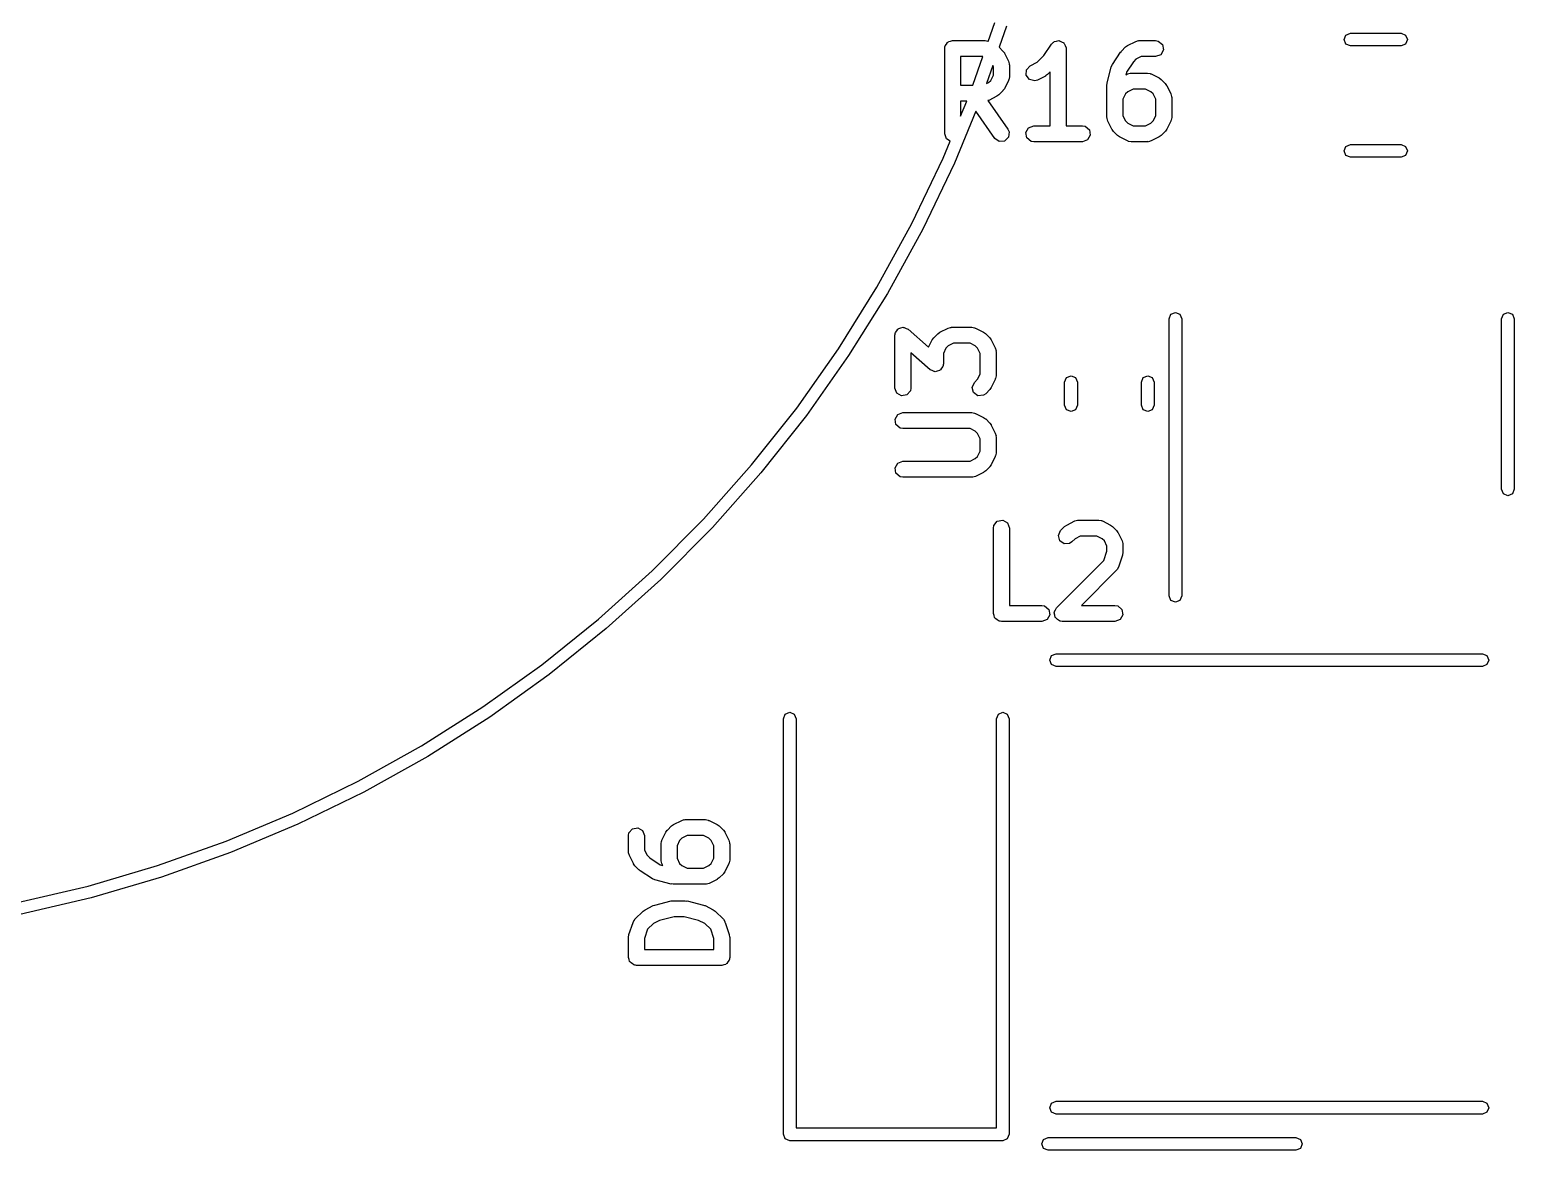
# Model space of a CAD drawing. Extents: x 158.4 to 199.9, y -104.2 to -37.4.
# Drawn here: x 185.57 to 199.5, y -97.9 to -87.38 of the extents above; entities that cross this region are included whole.
import ezdxf

# ---------------------------------------------------------------- set-up
doc = ezdxf.new("R2010")
doc.units = 0
doc.layers.add('BLACK', color=7, linetype='CONTINUOUS')

msp = doc.modelspace()

# ---------------------------------------------------------------- linework, layer by layer
at = {"layer": 'BLACK', "linetype": 'CONTINUOUS'}
for p, q in [((194.563, -87.4943), (194.624, -87.3174)), ((194.734, -87.3522), (194.665, -87.5495)), ((194.187, -87.5021), (194.191, -87.497)), ((194.191, -87.497), (194.21, -87.4936)), ((194.21, -87.4936), (194.229, -87.4869)), ((194.229, -87.4869), (194.533, -87.4869)), ((194.533, -87.4869), (194.559, -87.4914)), ((194.559, -87.4914), (194.562, -87.4943)), ((194.562, -87.4943), (194.563, -87.4943)), ((195.179, -87.5003), (195.182, -87.497)), ((195.182, -87.497), (195.203, -87.4932)), ((195.203, -87.4932), (195.224, -87.4871)), ((195.224, -87.4871), (195.228, -87.4888)), ((195.228, -87.4888), (195.232, -87.488)), ((195.232, -87.488), (195.251, -87.4989)), ((195.251, -87.4989), (195.271, -87.5077)), ((195.871, -87.5329), (195.947, -87.4948)), ((195.947, -87.4948), (195.972, -87.4874)), ((195.972, -87.4874), (195.977, -87.4884)), ((195.977, -87.4884), (195.981, -87.4869)), ((195.981, -87.4869), (196.133, -87.4869)), ((196.133, -87.4869), (196.159, -87.4914)), ((196.159, -87.4914), (196.198, -87.5244)), ((197.903, -87.4775), (197.92, -87.4351)), ((197.92, -87.5199), (197.903, -87.4775)), ((197.92, -87.4351), (197.963, -87.4175)), ((197.963, -87.4175), (198.437, -87.4175)), ((198.437, -87.4175), (198.48, -87.4351)), ((198.48, -87.4351), (198.497, -87.4775)), ((198.497, -87.4775), (198.48, -87.5199)), ((194.154, -87.5619), (194.155, -87.5522)), ((194.154, -88.3619), (194.154, -87.5619)), ((194.155, -87.5489), (194.156, -87.546)), ((194.155, -87.5522), (194.155, -87.5489)), ((194.156, -87.546), (194.158, -87.5363)), ((194.158, -87.5363), (194.171, -87.5213)), ((194.171, -87.5213), (194.18, -87.5045)), ((194.18, -87.5045), (194.187, -87.5021)), ((194.304, -87.6369), (194.304, -87.906)), ((194.513, -87.6369), (194.304, -87.6369)), ((194.419, -87.906), (194.513, -87.6369)), ((194.665, -87.5495), (194.701, -87.5851)), ((194.701, -87.5851), (194.714, -87.6034)), ((194.714, -87.6034), (194.715, -87.6046)), ((194.715, -87.6046), (194.753, -87.6807)), ((195.022, -87.6907), (195.085, -87.6284)), ((195.085, -87.6284), (195.157, -87.5203)), ((195.157, -87.5203), (195.175, -87.5015)), ((195.175, -87.5015), (195.179, -87.5003)), ((195.271, -87.5077), (195.273, -87.5115)), ((195.273, -87.5115), (195.276, -87.5137)), ((195.276, -87.5137), (195.284, -87.5341)), ((195.284, -87.5341), (195.294, -87.5537)), ((195.294, -87.5537), (195.293, -87.5579)), ((195.293, -87.5579), (195.294, -87.5619)), ((195.294, -87.5619), (195.294, -88.2869)), ((195.728, -87.7108), (195.804, -87.5965)), ((195.804, -87.5965), (195.812, -87.5882)), ((195.812, -87.5882), (195.814, -87.5851)), ((195.814, -87.5851), (195.852, -87.547)), ((195.852, -87.547), (195.87, -87.5341)), ((195.87, -87.5341), (195.871, -87.5329)), ((195.999, -87.6369), (195.949, -87.6616)), ((196.133, -87.6369), (195.999, -87.6369)), ((196.182, -87.6194), (196.133, -87.6369)), ((196.207, -87.5749), (196.182, -87.6194)), ((196.198, -87.5244), (196.207, -87.5749)), ((197.963, -87.5375), (197.92, -87.5199)), ((198.437, -87.5375), (197.963, -87.5375)), ((198.48, -87.5199), (198.437, -87.5375)), ((194.605, -87.7211), (194.546, -87.8906)), ((194.611, -87.732), (194.605, -87.7211)), ((194.611, -87.8109), (194.611, -87.732)), ((194.753, -87.6807), (194.76, -87.7057)), ((194.76, -87.7057), (194.759, -87.7101)), ((194.759, -87.7101), (194.761, -87.7143)), ((194.761, -87.7143), (194.761, -87.8286)), ((194.919, -87.8119), (194.922, -87.7606)), ((194.922, -87.7606), (194.957, -87.7234)), ((194.957, -87.7234), (195.022, -87.6907)), ((195.68, -87.8866), (195.718, -87.7342)), ((195.718, -87.7342), (195.728, -87.7112)), ((195.728, -87.7112), (195.728, -87.7108)), ((195.925, -87.6859), (195.86, -87.7832)), ((195.949, -87.6616), (195.925, -87.6859)), ((194.304, -87.906), (194.419, -87.906)), ((194.546, -87.8906), (194.565, -87.8812)), ((194.565, -87.8812), (194.586, -87.8603)), ((194.586, -87.8603), (194.611, -87.8109)), ((194.753, -87.8621), (194.715, -87.9383)), ((194.756, -87.8542), (194.753, -87.8577)), ((194.753, -87.8577), (194.753, -87.8621)), ((194.761, -87.8286), (194.756, -87.8542)), ((194.949, -87.8531), (194.919, -87.8119)), ((194.999, -87.865), (194.949, -87.8531)), ((195.024, -87.8576), (194.999, -87.865)), ((195.1, -87.8195), (195.024, -87.8576)), ((195.101, -87.8183), (195.1, -87.8195)), ((195.12, -87.8054), (195.101, -87.8183)), ((195.144, -87.7811), (195.12, -87.8054)), ((195.144, -88.2869), (195.144, -87.7811)), ((195.677, -87.9048), (195.68, -87.89)), ((195.677, -88.2095), (195.677, -87.9048)), ((195.68, -87.89), (195.68, -87.8866)), ((195.86, -87.7832), (195.854, -87.8083)), ((195.854, -87.8083), (195.871, -87.7996)), ((195.871, -87.7996), (195.896, -87.7922)), ((195.896, -87.7922), (195.901, -87.7932)), ((195.901, -87.7932), (195.905, -87.7917)), ((195.905, -87.7917), (196.057, -87.7917)), ((196.057, -87.7917), (196.083, -87.7962)), ((196.083, -87.7962), (196.086, -87.7991)), ((196.086, -87.7991), (196.091, -87.7996)), ((196.091, -87.7996), (196.167, -87.8377)), ((196.167, -87.8377), (196.185, -87.851)), ((196.185, -87.851), (196.186, -87.8517)), ((196.186, -87.8517), (196.224, -87.8898)), ((196.224, -87.8898), (196.237, -87.9082)), ((196.237, -87.9082), (196.239, -87.9093)), ((196.239, -87.9093), (196.277, -87.9855)), ((194.304, -88.056), (194.304, -88.1949)), ((194.304, -88.1949), (194.361, -88.056)), ((194.361, -88.056), (194.304, -88.056)), ((194.567, -88.048), (194.559, -88.0503)), ((194.559, -88.0503), (194.747, -88.3189)), ((194.643, -88.0099), (194.567, -88.048)), ((194.644, -88.0087), (194.643, -88.0099)), ((194.663, -87.9959), (194.644, -88.0087)), ((194.701, -87.9578), (194.663, -87.9959)), ((194.715, -87.9383), (194.701, -87.9563)), ((194.701, -87.9563), (194.701, -87.9578)), ((195.852, -87.9873), (195.827, -88.0368)), ((195.827, -88.0368), (195.827, -88.1918)), ((195.873, -87.9664), (195.852, -87.9873)), ((195.922, -87.9417), (195.873, -87.9664)), ((196.039, -87.9417), (195.922, -87.9417)), ((196.089, -87.9664), (196.039, -87.9417)), ((196.11, -87.9873), (196.089, -87.9664)), ((196.135, -88.0368), (196.11, -87.9873)), ((196.135, -88.1918), (196.135, -88.0368)), ((196.277, -87.9855), (196.284, -88.0105)), ((196.284, -88.0105), (196.283, -88.0148)), ((196.283, -88.0148), (196.285, -88.019)), ((196.285, -88.019), (196.285, -88.2095)), ((194.446, -88.1505), (194.246, -88.6369)), ((194.624, -88.4049), (194.446, -88.1505)), ((195.827, -88.1918), (195.852, -88.2413)), ((196.11, -88.2413), (196.135, -88.1918)), ((194.747, -88.3189), (194.758, -88.3425)), ((194.917, -88.3489), (194.942, -88.3045)), ((194.942, -88.3045), (194.99, -88.2869)), ((194.99, -88.2869), (195.144, -88.2869)), ((195.294, -88.2869), (195.448, -88.2869)), ((195.448, -88.2869), (195.473, -88.2914)), ((195.473, -88.2914), (195.513, -88.3244)), ((195.513, -88.3244), (195.521, -88.3749)), ((195.679, -88.2137), (195.677, -88.2095)), ((195.678, -88.2181), (195.679, -88.2137)), ((195.685, -88.2431), (195.678, -88.2181)), ((195.723, -88.3193), (195.685, -88.2431)), ((195.725, -88.3204), (195.723, -88.3193)), ((195.737, -88.3387), (195.725, -88.3204)), ((195.852, -88.2413), (195.873, -88.2622)), ((195.873, -88.2622), (195.922, -88.2869)), ((195.922, -88.2869), (196.039, -88.2869)), ((196.039, -88.2869), (196.089, -88.2622)), ((196.089, -88.2622), (196.11, -88.2413)), ((196.239, -88.3193), (196.225, -88.3373)), ((196.277, -88.2431), (196.239, -88.3193)), ((196.28, -88.2352), (196.277, -88.2386)), ((196.277, -88.2386), (196.277, -88.2431)), ((196.285, -88.2095), (196.28, -88.2352)), ((194.141, -88.5901), (194.206, -88.4305)), ((194.171, -88.4101), (194.154, -88.3619)), ((194.206, -88.4305), (194.171, -88.4101)), ((194.666, -88.4343), (194.624, -88.4049)), ((194.717, -88.4299), (194.666, -88.4343)), ((194.754, -88.3936), (194.717, -88.4299)), ((194.758, -88.3425), (194.754, -88.3936)), ((194.926, -88.3994), (194.917, -88.3489)), ((194.965, -88.4324), (194.926, -88.3994)), ((194.99, -88.4369), (194.965, -88.4324)), ((195.448, -88.4369), (194.99, -88.4369)), ((195.496, -88.4194), (195.448, -88.4369)), ((195.521, -88.3749), (195.496, -88.4194)), ((195.776, -88.3768), (195.737, -88.3387)), ((195.777, -88.3775), (195.776, -88.3768)), ((195.795, -88.3909), (195.777, -88.3775)), ((195.871, -88.429), (195.795, -88.3909)), ((195.876, -88.4295), (195.871, -88.429)), ((195.879, -88.4324), (195.876, -88.4295)), ((195.905, -88.4369), (195.879, -88.4324)), ((196.057, -88.4369), (195.905, -88.4369)), ((196.061, -88.4354), (196.057, -88.4369)), ((196.066, -88.4364), (196.061, -88.4354)), ((196.091, -88.429), (196.066, -88.4364)), ((196.167, -88.3909), (196.091, -88.429)), ((196.168, -88.3897), (196.167, -88.3909)), ((196.186, -88.3768), (196.168, -88.3897)), ((196.224, -88.3387), (196.186, -88.3768)), ((196.225, -88.3373), (196.224, -88.3387)), ((197.92, -88.4801), (197.963, -88.4625)), ((197.963, -88.4625), (198.437, -88.4625)), ((198.437, -88.4625), (198.48, -88.4801)), ((193.846, -89.2043), (194.141, -88.5901)), ((197.903, -88.5225), (197.92, -88.4801)), ((197.92, -88.5649), (197.903, -88.5225)), ((197.963, -88.5825), (197.92, -88.5649)), ((198.437, -88.5825), (197.963, -88.5825)), ((198.48, -88.5649), (198.437, -88.5825)), ((198.48, -88.4801), (198.497, -88.5225)), ((198.497, -88.5225), (198.48, -88.5649)), ((194.246, -88.6369), (193.949, -89.2569)), ((193.518, -89.8011), (193.846, -89.2043)), ((193.949, -89.2569), (193.618, -89.8593)), ((193.157, -90.3786), (193.518, -89.8011)), ((193.618, -89.8593), (193.253, -90.4423)), ((196.26, -90.0975), (196.278, -90.0551)), ((196.26, -92.6975), (196.26, -90.0975)), ((196.278, -90.0551), (196.32, -90.0375)), ((196.32, -90.0375), (196.362, -90.0551)), ((196.362, -90.0551), (196.38, -90.0975)), ((196.38, -90.0975), (196.38, -92.6975)), ((199.38, -90.0975), (199.398, -90.0551)), ((199.38, -91.6975), (199.38, -90.0975)), ((199.398, -90.0551), (199.44, -90.0375)), ((199.44, -90.0375), (199.482, -90.0551)), ((199.482, -90.0551), (199.5, -90.0975)), ((199.5, -90.0975), (199.5, -91.6975)), ((193.687, -90.2524), (193.689, -90.2413)), ((193.687, -90.7476), (193.687, -90.2524)), ((193.688, -90.2378), (193.69, -90.2352)), ((193.689, -90.2413), (193.688, -90.2378)), ((193.69, -90.2352), (193.691, -90.2267)), ((193.691, -90.2267), (193.704, -90.2112)), ((193.704, -90.2112), (193.715, -90.1939)), ((193.715, -90.1939), (193.721, -90.192)), ((193.721, -90.192), (193.724, -90.1874)), ((193.724, -90.1874), (193.744, -90.1839)), ((193.744, -90.1839), (193.763, -90.1774)), ((193.763, -90.1774), (193.769, -90.1796)), ((193.769, -90.1796), (193.775, -90.1785)), ((193.775, -90.1785), (193.792, -90.1886)), ((193.792, -90.1886), (193.811, -90.1959)), ((193.811, -90.1959), (194.003, -90.3639)), ((194.038, -90.295), (194.051, -90.277)), ((194.051, -90.277), (194.052, -90.2755)), ((194.052, -90.2755), (194.09, -90.2374)), ((194.09, -90.2374), (194.108, -90.2246)), ((194.108, -90.2246), (194.109, -90.2234)), ((194.109, -90.2234), (194.186, -90.1853)), ((194.186, -90.1853), (194.21, -90.1779)), ((194.21, -90.1779), (194.215, -90.1789)), ((194.215, -90.1789), (194.219, -90.1774)), ((194.219, -90.1774), (194.41, -90.1774)), ((194.41, -90.1774), (194.435, -90.1819)), ((194.435, -90.1819), (194.439, -90.1848)), ((194.439, -90.1848), (194.443, -90.1853)), ((194.443, -90.1853), (194.519, -90.2234)), ((194.519, -90.2234), (194.537, -90.2368)), ((194.537, -90.2368), (194.539, -90.2374)), ((194.539, -90.2374), (194.577, -90.2755)), ((194.577, -90.2755), (194.59, -90.2939)), ((192.765, -90.9351), (193.157, -90.3786)), ((194.017, -90.5755), (193.837, -90.4177)), ((193.837, -90.4177), (193.837, -90.7476)), ((194.003, -90.3639), (194.038, -90.295)), ((194.166, -90.373), (194.142, -90.4225)), ((194.142, -90.4225), (194.142, -90.519)), ((194.187, -90.3521), (194.166, -90.373)), ((194.237, -90.3274), (194.187, -90.3521)), ((194.392, -90.3274), (194.237, -90.3274)), ((194.441, -90.3521), (194.392, -90.3274)), ((194.462, -90.373), (194.441, -90.3521)), ((194.487, -90.4225), (194.462, -90.373)), ((194.487, -90.6156), (194.487, -90.4225)), ((194.59, -90.2939), (194.591, -90.295)), ((194.591, -90.295), (194.629, -90.3712)), ((194.629, -90.3712), (194.636, -90.3962)), ((194.636, -90.3962), (194.635, -90.4005)), ((194.635, -90.4005), (194.637, -90.4048)), ((194.637, -90.4048), (194.637, -90.6333)), ((193.253, -90.4423), (192.857, -91.004)), ((194.124, -90.5602), (194.114, -90.5775)), ((194.137, -90.5447), (194.124, -90.5602)), ((194.139, -90.5363), (194.137, -90.5447)), ((194.14, -90.5336), (194.139, -90.5363)), ((194.142, -90.519), (194.14, -90.5302)), ((194.14, -90.5302), (194.14, -90.5336)), ((194.036, -90.5828), (194.017, -90.5755)), ((194.054, -90.5929), (194.036, -90.5828)), ((194.06, -90.5919), (194.054, -90.5929)), ((194.065, -90.594), (194.06, -90.5919)), ((194.084, -90.5875), (194.065, -90.594)), ((194.104, -90.584), (194.084, -90.5875)), ((194.108, -90.5794), (194.104, -90.584)), ((194.114, -90.5775), (194.108, -90.5794)), ((194.411, -90.7411), (194.433, -90.6946)), ((194.433, -90.6946), (194.462, -90.6651)), ((194.462, -90.6651), (194.487, -90.6156)), ((194.629, -90.6669), (194.591, -90.7431)), ((194.632, -90.659), (194.629, -90.6624)), ((194.629, -90.6624), (194.629, -90.6669)), ((194.637, -90.6333), (194.632, -90.659)), ((195.28, -90.6922), (195.298, -90.6497)), ((195.28, -90.9078), (195.28, -90.6922)), ((195.298, -90.6497), (195.34, -90.6322)), ((195.34, -90.6322), (195.382, -90.6497)), ((195.382, -90.6497), (195.4, -90.6922)), ((195.4, -90.6922), (195.4, -90.9078)), ((196, -90.6922), (196.018, -90.6497)), ((196, -90.9078), (196, -90.6922)), ((196.018, -90.6497), (196.06, -90.6322)), ((196.06, -90.6322), (196.102, -90.6497)), ((196.102, -90.6497), (196.12, -90.6922)), ((196.12, -90.6922), (196.12, -90.9078)), ((193.704, -90.7958), (193.687, -90.7476)), ((193.749, -90.8215), (193.704, -90.7958)), ((193.799, -90.8126), (193.749, -90.8215)), ((193.832, -90.7733), (193.799, -90.8126)), ((193.837, -90.7476), (193.832, -90.7733)), ((194.424, -90.7906), (194.411, -90.7411)), ((194.466, -90.8201), (194.424, -90.7906)), ((194.517, -90.8156), (194.466, -90.8201)), ((194.539, -90.8007), (194.517, -90.8156)), ((194.577, -90.7626), (194.539, -90.8007)), ((194.578, -90.7611), (194.577, -90.7626)), ((194.591, -90.7431), (194.578, -90.7611)), ((192.342, -91.4688), (192.765, -90.9351)), ((193.714, -90.9949), (193.762, -90.9774)), ((193.762, -90.9774), (194.41, -90.9774)), ((194.41, -90.9774), (194.435, -90.9819)), ((194.435, -90.9819), (194.439, -90.9848)), ((195.298, -90.9503), (195.28, -90.9078)), ((195.34, -90.9678), (195.298, -90.9503)), ((195.382, -90.9503), (195.34, -90.9678)), ((195.4, -90.9078), (195.382, -90.9503)), ((196.018, -90.9503), (196, -90.9078)), ((196.06, -90.9678), (196.018, -90.9503)), ((196.102, -90.9503), (196.06, -90.9678)), ((196.12, -90.9078), (196.102, -90.9503)), ((192.857, -91.004), (192.43, -91.5427)), ((193.688, -91.0394), (193.714, -90.9949)), ((193.697, -91.0899), (193.688, -91.0394)), ((193.736, -91.1229), (193.697, -91.0899)), ((194.439, -90.9848), (194.443, -90.9853)), ((194.443, -90.9853), (194.519, -91.0234)), ((194.519, -91.0234), (194.537, -91.0368)), ((194.537, -91.0368), (194.539, -91.0374)), ((194.539, -91.0374), (194.577, -91.0755)), ((194.577, -91.0755), (194.59, -91.0939)), ((194.59, -91.0939), (194.591, -91.095)), ((194.591, -91.095), (194.629, -91.1712)), ((193.762, -91.1274), (193.736, -91.1229)), ((194.392, -91.1274), (193.762, -91.1274)), ((194.441, -91.1521), (194.392, -91.1274)), ((194.462, -91.173), (194.441, -91.1521)), ((194.487, -91.2225), (194.462, -91.173)), ((194.487, -91.3394), (194.487, -91.2225)), ((194.629, -91.1712), (194.636, -91.1962)), ((194.636, -91.1962), (194.635, -91.2005)), ((194.635, -91.2005), (194.637, -91.2048)), ((194.637, -91.2048), (194.637, -91.3571)), ((194.441, -91.4098), (194.462, -91.3889)), ((194.462, -91.3889), (194.487, -91.3394)), ((194.629, -91.3907), (194.591, -91.4669)), ((194.632, -91.3828), (194.629, -91.3862)), ((194.629, -91.3862), (194.629, -91.3907)), ((194.637, -91.3571), (194.632, -91.3828)), ((191.89, -91.978), (192.342, -91.4688)), ((193.688, -91.4965), (193.714, -91.4521)), ((193.697, -91.547), (193.688, -91.4965)), ((193.714, -91.4521), (193.762, -91.4345)), ((193.762, -91.4345), (194.392, -91.4345)), ((194.392, -91.4345), (194.441, -91.4098)), ((194.519, -91.5385), (194.443, -91.5766)), ((194.52, -91.5373), (194.519, -91.5385)), ((194.539, -91.5245), (194.52, -91.5373)), ((194.577, -91.4864), (194.539, -91.5245)), ((194.578, -91.4849), (194.577, -91.4864)), ((194.591, -91.4669), (194.578, -91.4849)), ((192.43, -91.5427), (191.974, -92.0568)), ((193.736, -91.58), (193.697, -91.547)), ((193.762, -91.5845), (193.736, -91.58)), ((194.41, -91.5845), (193.762, -91.5845)), ((194.414, -91.583), (194.41, -91.5845)), ((194.418, -91.584), (194.414, -91.583)), ((194.443, -91.5766), (194.418, -91.584)), ((199.398, -91.7399), (199.38, -91.6975)), ((199.44, -91.7575), (199.398, -91.7399)), ((199.482, -91.7399), (199.44, -91.7575)), ((199.5, -91.6975), (199.482, -91.7399)), ((191.41, -92.4613), (191.89, -91.978)), ((191.974, -92.0568), (191.489, -92.5446)), ((194.611, -92.0619), (194.615, -92.0363)), ((194.611, -92.8619), (194.611, -92.0619)), ((194.615, -92.0363), (194.648, -91.997)), ((194.648, -91.997), (194.699, -91.988)), ((194.699, -91.988), (194.743, -92.0137)), ((194.743, -92.0137), (194.761, -92.0619)), ((194.761, -92.0619), (194.761, -92.7869)), ((195.221, -92.1316), (195.242, -92.0851)), ((195.242, -92.0851), (195.28, -92.047)), ((195.28, -92.047), (195.299, -92.0341)), ((195.299, -92.0341), (195.3, -92.0329)), ((195.3, -92.0329), (195.376, -91.9948)), ((195.376, -91.9948), (195.401, -91.9874)), ((195.401, -91.9874), (195.405, -91.9884)), ((195.405, -91.9884), (195.41, -91.9869)), ((195.41, -91.9869), (195.6, -91.9869)), ((195.6, -91.9869), (195.626, -91.9914)), ((195.626, -91.9914), (195.629, -91.9943)), ((195.629, -91.9943), (195.634, -91.9948)), ((195.634, -91.9948), (195.71, -92.0329)), ((195.71, -92.0329), (195.728, -92.0463)), ((195.728, -92.0463), (195.729, -92.047)), ((195.729, -92.047), (195.767, -92.0851)), ((195.767, -92.0851), (195.78, -92.1034)), ((195.234, -92.1811), (195.221, -92.1316)), ((195.276, -92.2105), (195.234, -92.1811)), ((195.327, -92.2061), (195.276, -92.2105)), ((195.348, -92.1911), (195.327, -92.2061)), ((195.378, -92.1616), (195.348, -92.1911)), ((195.427, -92.1369), (195.378, -92.1616)), ((195.582, -92.1369), (195.427, -92.1369)), ((195.632, -92.1616), (195.582, -92.1369)), ((195.653, -92.1825), (195.632, -92.1616)), ((195.677, -92.232), (195.653, -92.1825)), ((195.677, -92.2783), (195.677, -92.232)), ((195.78, -92.1034), (195.781, -92.1046)), ((195.781, -92.1046), (195.819, -92.1807)), ((195.819, -92.1807), (195.827, -92.2057)), ((195.827, -92.2057), (195.826, -92.2101)), ((195.826, -92.2101), (195.827, -92.2143)), ((195.827, -92.2143), (195.827, -92.2905)), ((195.204, -92.8089), (195.649, -92.3642)), ((195.649, -92.3642), (195.677, -92.2783)), ((195.824, -92.3142), (195.785, -92.4285)), ((195.827, -92.2905), (195.823, -92.3126)), ((195.823, -92.3126), (195.824, -92.3142)), ((190.904, -92.9169), (191.41, -92.4613)), ((195.767, -92.4578), (195.438, -92.7869)), ((195.769, -92.4537), (195.767, -92.4578)), ((195.773, -92.4514), (195.769, -92.4537)), ((195.785, -92.4285), (195.773, -92.4514)), ((191.489, -92.5446), (190.978, -93.0045)), ((194.761, -92.7869), (195.067, -92.7869)), ((195.067, -92.7869), (195.092, -92.7914)), ((195.092, -92.7914), (195.132, -92.8244)), ((195.438, -92.7869), (195.752, -92.7869)), ((195.752, -92.7869), (195.778, -92.7914)), ((195.778, -92.7914), (195.817, -92.8244)), ((196.278, -92.7399), (196.26, -92.6975)), ((196.32, -92.7575), (196.278, -92.7399)), ((196.362, -92.7399), (196.32, -92.7575)), ((196.38, -92.6975), (196.362, -92.7399)), ((190.373, -93.3437), (190.904, -92.9169)), ((194.617, -92.8802), (194.611, -92.8619)), ((194.621, -92.8994), (194.617, -92.8802)), ((194.626, -92.9038), (194.621, -92.8994)), ((194.628, -92.9101), (194.626, -92.9038)), ((194.645, -92.9199), (194.628, -92.9101)), ((194.66, -92.9324), (194.645, -92.9199)), ((194.67, -92.9341), (194.66, -92.9324)), ((195.115, -92.9194), (195.067, -92.9369)), ((195.141, -92.8749), (195.115, -92.9194)), ((195.132, -92.8244), (195.141, -92.8749)), ((195.182, -92.8554), (195.184, -92.8523)), ((195.188, -92.8772), (195.182, -92.8554)), ((195.183, -92.8489), (195.195, -92.8293)), ((195.184, -92.8523), (195.183, -92.8489)), ((195.192, -92.8994), (195.188, -92.8772)), ((195.195, -92.9016), (195.192, -92.8994)), ((195.195, -92.8293), (195.204, -92.8089)), ((195.196, -92.9049), (195.195, -92.9016)), ((195.214, -92.9179), (195.196, -92.9049)), ((195.231, -92.9324), (195.214, -92.9179)), ((195.236, -92.9332), (195.231, -92.9324)), ((195.801, -92.9194), (195.752, -92.9369)), ((195.826, -92.8749), (195.801, -92.9194)), ((195.817, -92.8244), (195.826, -92.8749)), ((190.978, -93.0045), (190.443, -93.4353)), ((194.673, -92.9358), (194.67, -92.9341)), ((194.676, -92.9352), (194.673, -92.9358)), ((194.686, -92.9369), (194.676, -92.9352)), ((195.067, -92.9369), (194.686, -92.9369)), ((195.238, -92.9343), (195.236, -92.9332)), ((195.241, -92.9341), (195.238, -92.9343)), ((195.257, -92.9369), (195.241, -92.9341)), ((195.752, -92.9369), (195.257, -92.9369)), ((189.819, -93.7401), (190.373, -93.3437)), ((195.14, -93.3), (195.158, -93.2576)), ((195.158, -93.3424), (195.14, -93.3)), ((195.158, -93.2576), (195.2, -93.24)), ((195.2, -93.36), (195.158, -93.3424)), ((195.2, -93.24), (199.2, -93.24)), ((199.2, -93.24), (199.242, -93.2576)), ((199.242, -93.3424), (199.2, -93.36)), ((199.242, -93.2576), (199.26, -93.3)), ((199.26, -93.3), (199.242, -93.3424)), ((190.443, -93.4353), (189.884, -93.8355)), ((199.2, -93.36), (195.2, -93.36)), ((189.244, -94.105), (189.819, -93.7401)), ((189.884, -93.8355), (189.303, -94.2038)), ((192.64, -93.85), (192.658, -93.8076)), ((192.64, -97.75), (192.64, -93.85)), ((192.658, -93.8076), (192.7, -93.79)), ((192.7, -93.79), (192.742, -93.8076)), ((192.742, -93.8076), (192.76, -93.85)), ((192.76, -93.85), (192.76, -97.69)), ((194.64, -93.85), (194.658, -93.8076)), ((194.64, -97.69), (194.64, -93.85)), ((194.658, -93.8076), (194.7, -93.79)), ((194.7, -93.79), (194.742, -93.8076)), ((194.742, -93.8076), (194.76, -93.85)), ((194.76, -93.85), (194.76, -97.75)), ((188.65, -94.4372), (189.244, -94.105)), ((189.303, -94.2038), (188.703, -94.5392)), ((188.038, -94.7358), (188.65, -94.4372)), ((188.703, -94.5392), (188.085, -94.8405)), ((187.41, -94.9997), (188.038, -94.7358)), ((188.085, -94.8405), (187.452, -95.1069)), ((191.191, -94.922), (191.224, -94.8827)), ((191.224, -94.8827), (191.275, -94.8738)), ((191.275, -94.8738), (191.319, -94.8994)), ((191.552, -94.8946), (191.59, -94.8565)), ((191.59, -94.8565), (191.608, -94.8436)), ((191.608, -94.8436), (191.609, -94.8424)), ((191.609, -94.8424), (191.686, -94.8043)), ((191.686, -94.8043), (191.71, -94.7969)), ((191.71, -94.7969), (191.715, -94.798)), ((191.715, -94.798), (191.719, -94.7964)), ((191.719, -94.7964), (191.91, -94.7964)), ((191.91, -94.7964), (191.935, -94.801)), ((191.935, -94.801), (191.939, -94.8038)), ((191.939, -94.8038), (191.943, -94.8043)), ((191.943, -94.8043), (192.019, -94.8424)), ((192.019, -94.8424), (192.037, -94.8558)), ((192.037, -94.8558), (192.039, -94.8565)), ((192.039, -94.8565), (192.077, -94.8946)), ((186.768, -95.2281), (187.41, -94.9997)), ((191.187, -94.9476), (191.191, -94.922)), ((191.187, -95.1), (191.187, -94.9476)), ((191.319, -94.8994), (191.337, -94.9476)), ((191.337, -94.9476), (191.337, -95.0823)), ((191.492, -95.0238), (191.496, -94.9982)), ((191.496, -94.9982), (191.499, -94.9947)), ((191.499, -94.9947), (191.5, -94.9903)), ((191.5, -94.9903), (191.538, -94.9141)), ((191.538, -94.9141), (191.551, -94.8961)), ((191.551, -94.8961), (191.552, -94.8946)), ((191.666, -94.992), (191.642, -95.0415)), ((191.687, -94.9712), (191.666, -94.992)), ((191.737, -94.9464), (191.687, -94.9712)), ((191.892, -94.9464), (191.737, -94.9464)), ((191.941, -94.9712), (191.892, -94.9464)), ((191.962, -94.992), (191.941, -94.9712)), ((191.987, -95.0415), (191.962, -94.992)), ((192.077, -94.8946), (192.09, -94.913)), ((192.09, -94.913), (192.091, -94.9141)), ((192.091, -94.9141), (192.129, -94.9903)), ((192.129, -94.9903), (192.136, -95.0152)), ((192.136, -95.0152), (192.135, -95.0196)), ((192.135, -95.0196), (192.137, -95.0238)), ((187.452, -95.1069), (186.804, -95.3375)), ((191.188, -95.1042), (191.187, -95.1)), ((191.187, -95.1086), (191.188, -95.1042)), ((191.195, -95.1335), (191.187, -95.1086)), ((191.233, -95.2097), (191.195, -95.1335)), ((191.337, -95.0823), (191.362, -95.1318)), ((191.362, -95.1318), (191.386, -95.156)), ((191.386, -95.156), (191.483, -95.2209)), ((191.492, -95.1762), (191.492, -95.0238)), ((191.642, -95.0415), (191.642, -95.1585)), ((191.642, -95.1585), (191.666, -95.208)), ((191.962, -95.208), (191.987, -95.1585)), ((191.987, -95.1585), (191.987, -95.0415)), ((192.137, -95.0238), (192.137, -95.1762)), ((186.115, -95.4204), (186.768, -95.2281)), ((191.234, -95.2109), (191.233, -95.2097)), ((191.247, -95.2292), (191.234, -95.2109)), ((191.285, -95.2673), (191.247, -95.2292)), ((191.288, -95.2688), (191.285, -95.2673)), ((191.296, -95.2767), (191.288, -95.2688)), ((191.411, -95.3529), (191.296, -95.2767)), ((191.483, -95.2209), (191.508, -95.2271)), ((191.493, -95.1804), (191.492, -95.1762)), ((191.492, -95.1848), (191.493, -95.1804)), ((191.5, -95.2097), (191.492, -95.1848)), ((191.508, -95.2271), (191.5, -95.2097)), ((191.666, -95.208), (191.687, -95.2288)), ((191.687, -95.2288), (191.737, -95.2536)), ((191.737, -95.2536), (191.892, -95.2536)), ((191.892, -95.2536), (191.941, -95.2288)), ((191.941, -95.2288), (191.962, -95.208)), ((192.091, -95.2859), (192.078, -95.3039)), ((192.129, -95.2097), (192.091, -95.2859)), ((192.132, -95.2018), (192.129, -95.2053)), ((192.129, -95.2053), (192.129, -95.2097)), ((192.137, -95.1762), (192.132, -95.2018)), ((185.452, -95.5759), (186.115, -95.4204)), ((186.804, -95.3375), (186.145, -95.5316)), ((191.411, -95.353), (191.411, -95.3529)), ((191.434, -95.3632), (191.411, -95.353)), ((191.587, -95.4013), (191.434, -95.3632)), ((191.59, -95.401), (191.587, -95.4013)), ((191.605, -95.4036), (191.59, -95.401)), ((191.91, -95.4036), (191.605, -95.4036)), ((191.914, -95.402), (191.91, -95.4036)), ((191.918, -95.4031), (191.914, -95.402)), ((191.943, -95.3957), (191.918, -95.4031)), ((192.019, -95.3576), (191.943, -95.3957)), ((192.02, -95.3564), (192.019, -95.3576)), ((192.039, -95.3435), (192.02, -95.3564)), ((192.077, -95.3054), (192.039, -95.3435)), ((192.078, -95.3039), (192.077, -95.3054)), ((186.145, -95.5316), (185.475, -95.6886)), ((191.434, -95.5987), (191.587, -95.5606)), ((191.587, -95.5606), (191.602, -95.5595)), ((191.602, -95.5595), (191.605, -95.5583)), ((191.605, -95.5583), (191.719, -95.5583)), ((191.719, -95.5583), (191.734, -95.5609)), ((191.734, -95.5609), (191.737, -95.5606)), ((191.737, -95.5606), (191.89, -95.5987)), ((191.247, -95.7327), (191.323, -95.6565)), ((191.323, -95.6565), (191.342, -95.6436)), ((191.342, -95.6436), (191.343, -95.6424)), ((191.343, -95.6424), (191.419, -95.6043)), ((191.419, -95.6043), (191.431, -95.6007)), ((191.431, -95.6007), (191.434, -95.5987)), ((191.614, -95.7083), (191.479, -95.7422)), ((191.71, -95.7083), (191.614, -95.7083)), ((191.845, -95.7422), (191.71, -95.7083)), ((191.89, -95.5987), (191.901, -95.6039)), ((191.901, -95.6039), (191.905, -95.6043)), ((191.905, -95.6043), (191.981, -95.6424)), ((191.981, -95.6424), (191.999, -95.6558)), ((191.999, -95.6558), (192.001, -95.6565)), ((192.001, -95.6565), (192.077, -95.7327)), ((191.191, -95.8763), (191.229, -95.762)), ((191.229, -95.762), (191.241, -95.7391)), ((191.241, -95.7391), (191.245, -95.7367)), ((191.245, -95.7367), (191.247, -95.7327)), ((191.366, -95.8262), (191.337, -95.9122)), ((191.421, -95.7712), (191.366, -95.8262)), ((191.479, -95.7422), (191.421, -95.7712)), ((191.903, -95.7712), (191.845, -95.7422)), ((191.958, -95.8262), (191.903, -95.7712)), ((191.987, -95.9122), (191.958, -95.8262)), ((192.077, -95.7327), (192.092, -95.754)), ((192.092, -95.754), (192.092, -95.7585)), ((192.092, -95.7585), (192.095, -95.762)), ((192.095, -95.762), (192.133, -95.8763)), ((191.187, -95.9), (191.191, -95.8779)), ((191.187, -96.0905), (191.187, -95.9)), ((191.191, -95.8779), (191.191, -95.8763)), ((191.337, -95.9122), (191.337, -96.0155)), ((191.987, -96.0155), (191.987, -95.9122)), ((192.133, -95.8763), (192.136, -95.8985)), ((192.136, -95.8985), (192.137, -95.9)), ((192.137, -95.9), (192.137, -96.0905)), ((191.194, -96.1088), (191.187, -96.0905)), ((191.197, -96.128), (191.194, -96.1088)), ((191.202, -96.1323), (191.197, -96.128)), ((191.204, -96.1387), (191.202, -96.1323)), ((191.337, -96.0155), (191.987, -96.0155)), ((192.12, -96.1311), (192.11, -96.1479)), ((192.132, -96.1161), (192.12, -96.1311)), ((192.134, -96.1064), (192.132, -96.1161)), ((192.136, -96.1035), (192.134, -96.1064)), ((192.137, -96.0905), (192.135, -96.1002)), ((192.135, -96.1002), (192.136, -96.1035)), ((191.221, -96.1484), (191.204, -96.1387)), ((191.236, -96.161), (191.221, -96.1484)), ((191.246, -96.1627), (191.236, -96.161)), ((191.249, -96.1643), (191.246, -96.1627)), ((191.252, -96.1638), (191.249, -96.1643)), ((191.262, -96.1655), (191.252, -96.1638)), ((192.062, -96.1655), (191.262, -96.1655)), ((192.08, -96.1588), (192.062, -96.1655)), ((192.099, -96.1554), (192.08, -96.1588)), ((192.104, -96.1502), (192.099, -96.1554)), ((192.11, -96.1479), (192.104, -96.1502)), ((195.14, -97.5), (195.158, -97.4576)), ((195.158, -97.5424), (195.14, -97.5)), ((195.158, -97.4576), (195.2, -97.44)), ((195.2, -97.44), (199.2, -97.44)), ((199.2, -97.44), (199.242, -97.4576)), ((199.242, -97.4576), (199.26, -97.5)), ((199.26, -97.5), (199.242, -97.5424)), ((195.2, -97.56), (195.158, -97.5424)), ((199.2, -97.56), (195.2, -97.56)), ((199.242, -97.5424), (199.2, -97.56)), ((192.658, -97.7924), (192.64, -97.75)), ((192.7, -97.81), (192.658, -97.7924)), ((192.76, -97.69), (194.64, -97.69)), ((194.742, -97.7924), (194.7, -97.81)), ((194.76, -97.75), (194.742, -97.7924)), ((195.065, -97.84), (195.083, -97.7976)), ((195.083, -97.7976), (195.125, -97.78)), ((195.125, -97.78), (197.45, -97.78)), ((197.45, -97.78), (197.492, -97.7976)), ((197.492, -97.7976), (197.51, -97.84)), ((194.7, -97.81), (192.7, -97.81)), ((195.083, -97.8824), (195.065, -97.84)), ((195.125, -97.9), (195.083, -97.8824)), ((197.45, -97.9), (195.125, -97.9)), ((197.492, -97.8824), (197.45, -97.9)), ((197.51, -97.84), (197.492, -97.8824))]:
    msp.add_line(p, q, dxfattribs=at)

doc.saveas('drawing.dxf')
